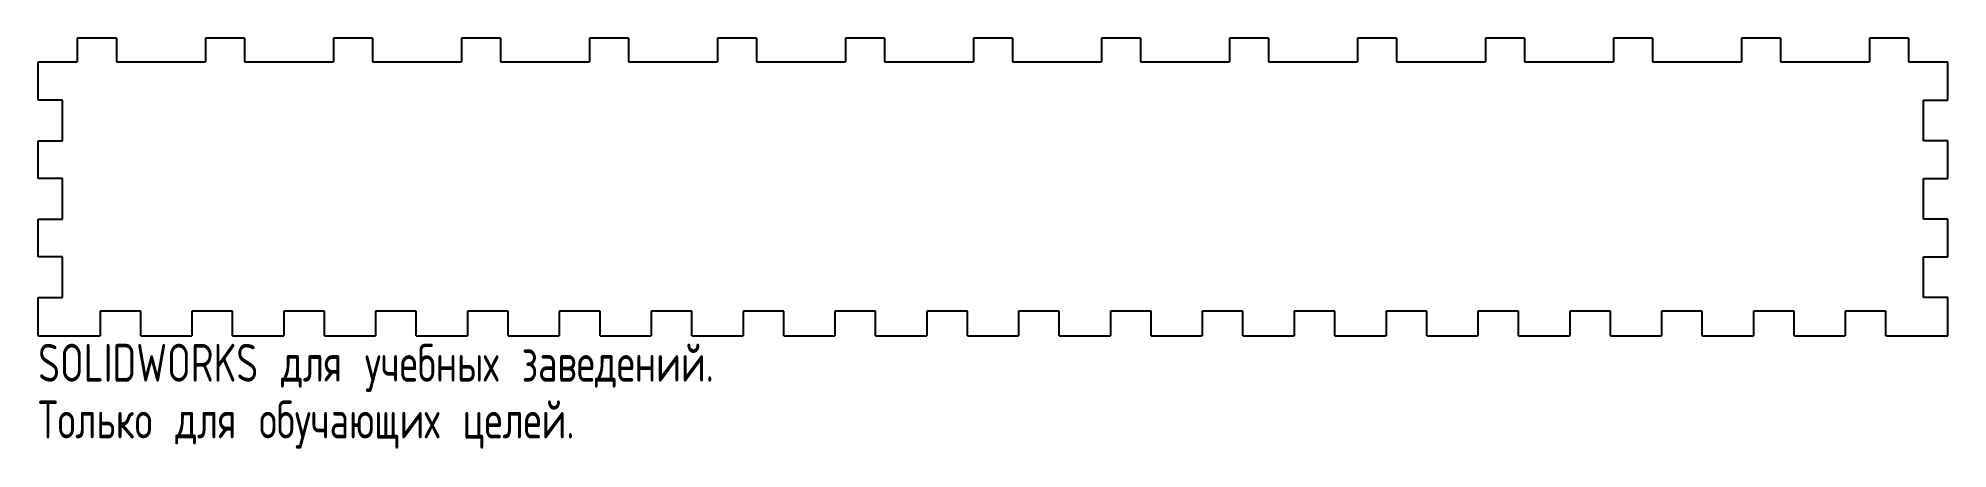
# Model space of a CAD drawing. Extents: x -116 to 128, y -52 to 0.
import ezdxf

# ---------------------------------------------------------------- set-up
doc = ezdxf.new("R2010")
doc.units = 0
doc.layers.get('0').update_dxf_attribs({"linetype": 'CONTINUOUS'})
doc.styles.add('SLDTEXTSTYLE0', font='TXT', dxfattribs={"width": 0.7, "bigfont": 'bigfont'})

msp = doc.modelspace()

# ---------------------------------------------------------------- linework, layer by layer
at = {"color": 7, "linetype": 'CONTINUOUS'}
for p, q in [((-106.08, 0), (-111.08, 0)), ((-111.08, 0), (-111.08, -3)), ((-106.08, 0), (-106.08, -3)), ((-89.72, 0), (-94.72, 0)), ((-94.72, 0), (-94.72, -3)), ((-89.72, 0), (-89.72, -3)), ((-73.36, 0), (-78.36, 0)), ((-78.36, 0), (-78.36, -3)), ((-73.36, 0), (-73.36, -3)), ((-57.01, 0), (-62.01, 0)), ((-62.01, 0), (-62.01, -3)), ((-57.01, 0), (-57.01, -3)), ((-40.65, 0), (-45.65, 0)), ((-45.65, 0), (-45.65, -3)), ((-40.65, 0), (-40.65, -3)), ((-24.29, 0), (-29.29, 0)), ((-29.29, 0), (-29.29, -3)), ((-24.29, 0), (-24.29, -3)), ((-7.94, 0), (-12.94, 0)), ((-12.94, 0), (-12.94, -3)), ((-7.94, 0), (-7.94, -3)), ((8.42, 0), (3.42, 0)), ((3.42, 0), (3.42, -3)), ((8.42, 0), (8.42, -3)), ((24.78, 0), (19.78, 0)), ((19.78, 0), (19.78, -3)), ((24.78, 0), (24.78, -3)), ((41.14, 0), (36.14, 0)), ((36.14, 0), (36.14, -3)), ((41.14, 0), (41.14, -3)), ((57.49, 0), (52.49, 0)), ((52.49, 0), (52.49, -3)), ((57.49, 0), (57.49, -3)), ((73.85, 0), (68.85, 0)), ((68.85, 0), (68.85, -3)), ((73.85, 0), (73.85, -3)), ((90.21, 0), (85.21, 0)), ((85.21, 0), (85.21, -3)), ((90.21, 0), (90.21, -3)), ((106.56, 0), (101.56, 0)), ((101.56, 0), (101.56, -3)), ((106.56, 0), (106.56, -3)), ((122.92, 0), (117.92, 0)), ((117.92, 0), (117.92, -3)), ((122.92, 0), (122.92, -3)), ((-116.08, -3), (-111.08, -3)), ((-116.08, -7.9), (-116.08, -3)), ((-106.08, -3), (-94.72, -3)), ((-89.72, -3), (-78.36, -3)), ((-73.36, -3), (-62.01, -3)), ((-57.01, -3), (-45.65, -3)), ((-40.65, -3), (-29.29, -3)), ((-24.29, -3), (-12.94, -3)), ((-7.94, -3), (3.42, -3)), ((8.42, -3), (19.78, -3)), ((24.78, -3), (36.14, -3)), ((41.14, -3), (52.49, -3)), ((57.49, -3), (68.85, -3)), ((73.85, -3), (85.21, -3)), ((90.21, -3), (101.56, -3)), ((106.56, -3), (117.92, -3)), ((122.92, -3), (127.92, -3)), ((127.92, -7.9), (127.92, -3)), ((-112.98, -7.9), (-116.08, -7.9)), ((-112.98, -13.1), (-112.98, -7.9)), ((124.82, -13.1), (124.82, -7.9)), ((124.82, -7.9), (127.92, -7.9)), ((-116.08, -13.1), (-112.98, -13.1)), ((-116.08, -17.9), (-116.08, -13.1)), ((127.92, -13.1), (124.82, -13.1)), ((127.92, -17.9), (127.92, -13.1)), ((-112.98, -17.9), (-116.08, -17.9)), ((-112.98, -23.1), (-112.98, -17.9)), ((124.82, -23.1), (124.82, -17.9)), ((124.82, -17.9), (127.92, -17.9)), ((-116.08, -23.1), (-112.98, -23.1)), ((-116.08, -27.9), (-116.08, -23.1)), ((127.92, -23.1), (124.82, -23.1)), ((127.92, -27.9), (127.92, -23.1)), ((-112.98, -27.9), (-116.08, -27.9)), ((-112.98, -33.1), (-112.98, -27.9)), ((124.82, -33.1), (124.82, -27.9)), ((124.82, -27.9), (127.92, -27.9)), ((-116.08, -33.1), (-112.98, -33.1)), ((-116.08, -38), (-116.08, -33.1)), ((127.92, -33.1), (124.82, -33.1)), ((127.92, -38), (127.92, -33.1)), ((-102.98, -34.86), (-108.18, -34.86)), ((-108.18, -34.86), (-108.18, -38)), ((-102.98, -38), (-102.98, -34.86)), ((-96.44, -34.86), (-96.44, -38)), ((-91.24, -34.86), (-96.44, -34.86)), ((-91.24, -38), (-91.24, -34.86)), ((-84.7, -34.86), (-84.7, -38)), ((-79.5, -34.86), (-84.7, -34.86)), ((-79.5, -38), (-79.5, -34.86)), ((-72.97, -34.86), (-72.97, -38)), ((-67.77, -34.86), (-72.97, -34.86)), ((-67.77, -38), (-67.77, -34.86)), ((-61.23, -34.86), (-61.23, -38)), ((-56.03, -34.86), (-61.23, -34.86)), ((-56.03, -38), (-56.03, -34.86)), ((-49.49, -34.86), (-49.49, -38)), ((-44.29, -34.86), (-49.49, -34.86)), ((-44.29, -38), (-44.29, -34.86)), ((-37.76, -34.86), (-37.76, -38)), ((-32.56, -34.86), (-37.76, -34.86)), ((-32.56, -38), (-32.56, -34.86)), ((-26.02, -34.86), (-26.02, -38)), ((-20.82, -34.86), (-26.02, -34.86)), ((-20.82, -38), (-20.82, -34.86)), ((-14.28, -34.86), (-14.28, -38)), ((-9.08, -34.86), (-14.28, -34.86)), ((-9.08, -38), (-9.08, -34.86)), ((-2.55, -34.86), (-2.55, -38)), ((2.65, -34.86), (-2.55, -34.86)), ((2.65, -38), (2.65, -34.86)), ((9.19, -34.86), (9.19, -38)), ((14.39, -34.86), (9.19, -34.86)), ((14.39, -38), (14.39, -34.86)), ((20.93, -34.86), (20.93, -38)), ((26.13, -34.86), (20.93, -34.86)), ((26.13, -38), (26.13, -34.86)), ((32.66, -34.86), (32.66, -38)), ((37.86, -34.86), (32.66, -34.86)), ((37.86, -38), (37.86, -34.86)), ((44.4, -34.86), (44.4, -38)), ((49.6, -34.86), (44.4, -34.86)), ((49.6, -38), (49.6, -34.86)), ((56.14, -34.86), (56.14, -38)), ((61.34, -34.86), (56.14, -34.86)), ((61.34, -38), (61.34, -34.86)), ((67.87, -34.86), (67.87, -38)), ((73.07, -34.86), (67.87, -34.86)), ((73.07, -38), (73.07, -34.86)), ((79.61, -34.86), (79.61, -38)), ((84.81, -34.86), (79.61, -34.86)), ((84.81, -38), (84.81, -34.86)), ((91.35, -34.86), (91.35, -38)), ((96.55, -34.86), (91.35, -34.86)), ((96.55, -38), (96.55, -34.86)), ((103.09, -34.86), (103.09, -38)), ((108.29, -34.86), (103.09, -34.86)), ((108.29, -38), (108.29, -34.86)), ((114.82, -34.86), (114.82, -38)), ((120.02, -34.86), (114.82, -34.86)), ((120.02, -38), (120.02, -34.86)), ((-116.08, -38), (-108.18, -38)), ((-102.98, -38), (-96.44, -38)), ((-91.24, -38), (-84.7, -38)), ((-79.5, -38), (-72.97, -38)), ((-67.77, -38), (-61.23, -38)), ((-56.03, -38), (-49.49, -38)), ((-44.29, -38), (-37.76, -38)), ((-32.56, -38), (-26.02, -38)), ((-20.82, -38), (-14.28, -38)), ((-9.08, -38), (-2.55, -38)), ((2.65, -38), (9.19, -38)), ((14.39, -38), (20.93, -38)), ((26.13, -38), (32.66, -38)), ((37.86, -38), (44.4, -38)), ((49.6, -38), (56.14, -38)), ((61.34, -38), (67.87, -38)), ((73.07, -38), (79.61, -38)), ((84.81, -38), (91.35, -38)), ((96.55, -38), (103.09, -38)), ((108.29, -38), (114.82, -38)), ((120.02, -38), (127.92, -38))]:
    msp.add_line(p, q, dxfattribs=at)

# ---------------------------------------------------------------- texts
at = {"color": 7, "linetype": 'CONTINUOUS', "char_height": 4.8336, "attachment_point": 1, "style": 'SLDTEXTSTYLE0'}
for s, insert in [('SOLIDWORKS для учебных заведений.', (-116.08, -39.02)), ('Только для обучающих целей.', (-116.08, -46.27))]:
    msp.add_mtext(s, dxfattribs=dict(at, insert=insert))

doc.saveas('drawing.dxf')
